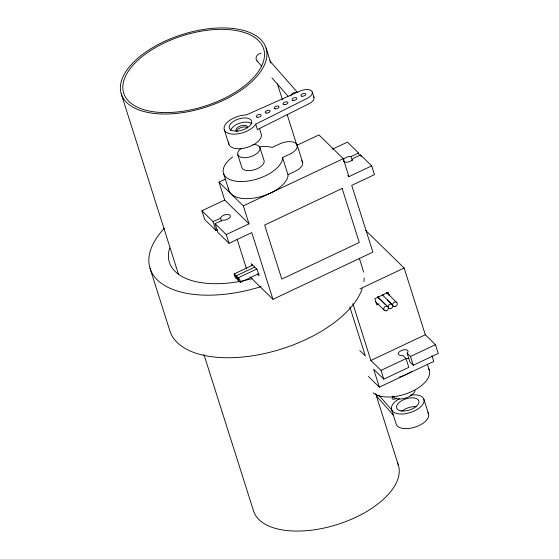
<?xml version="1.0" encoding="UTF-8"?>
<svg xmlns="http://www.w3.org/2000/svg" width="559" height="559" viewBox="0 0 559 559"><rect width="100%" height="100%" fill="white"/><g stroke="black" fill="none" stroke-linecap="round" stroke-linejoin="round"><path stroke-width="0.84" d="M255.715 124.168L307.024 98.44A9.363 4.71 -17.6 0 0 311.594 90.935A9.363 4.71 -17.6 0 0 299.652 91.229L246.274 114.937A16.959 8.532 -17.6 0 0 225.137 124.916A16.959 8.532 -17.6 0 0 234.577 134.146A16.959 8.532 -17.6 0 0 255.715 124.168L257.433 129.59L308.75 103.862A9.363 4.71 -17.6 0 0 313.313 96.358M224.697 200.045L201.939 210.792L213.098 221.699L220.616 218.157A5.066 2.543 -17.6 0 1 226.814 214.46A5.066 2.543 -17.6 0 1 229.868 217.444A5.066 2.543 -17.6 0 1 222.608 220.106L215.096 223.649L226.255 234.563L249.007 223.817L224.697 200.045L219.009 182.108L225.228 179.173M297.06 145.256L318.958 134.915L343.268 158.686L348.956 176.623L371.714 165.876L374.495 174.639L351.737 185.378L372.902 252.116L272.96 299.31L249.894 276.754M232.705 156.918A30.885 15.533 -17.6 0 0 239.629 181.521A30.885 15.533 -17.6 0 0 282.609 158.861L282.54 157.589L289.821 154.151A13.164 6.624 -17.6 0 0 296.242 143.607A13.164 6.624 -17.6 0 0 279.458 144.019L272.177 147.457L270.451 146.975A30.885 15.533 -17.6 0 0 259.46 146.835M332.493 149.148L347.405 142.105L358.564 153.019L359.318 155.409M223.523 173.381L228.945 190.486A30.885 15.533 -17.6 0 0 259.194 197.047A30.885 15.533 -17.6 0 0 288.032 175.959L287.969 174.688L295.243 171.25A13.164 6.624 -17.6 0 0 301.664 160.706M219.009 182.108L243.319 205.88L343.268 158.686M343.617 159.476A5.066 2.543 -17.6 0 1 351.045 156.562L358.564 153.019M371.714 165.876L360.555 154.969L353.043 158.511A5.066 2.543 -17.6 0 1 349.571 161.572A5.066 2.543 -17.6 0 1 344.386 161.9M201.939 210.792L204.72 219.547L215.879 230.462L217.381 229.749M215.096 223.649L217.87 232.411L229.029 243.319L251.788 232.579L272.96 299.31M234.263 273.882L252.731 265.162M236.261 275.832L254.722 267.111M238.253 277.781L256.714 269.061M240.391 282.365A2.529 0.566 64.7 0 0 239.245 278.752A2.529 0.566 64.7 0 0 238.323 279.095A2.529 0.566 64.7 0 0 240.391 282.365L258.859 273.644M359.961 288.891L404.143 268.034L425.315 334.764L435.475 344.7L438.256 353.456L413.269 365.258L409.915 361.973L407.134 353.218A5.066 2.543 -17.6 0 0 405.31 349.717A5.066 2.543 -17.6 0 0 398.476 352.946A5.066 2.543 -17.6 0 0 402.669 355.321L406.03 358.605L408.804 367.361L383.816 379.163L373.657 369.226L379.344 387.156L433.777 361.456L431.967 355.748M379.079 303.844L376.85 304.9L374.865 298.639L388.246 292.322L389.239 295.445M352.841 303.621L370.876 360.464L425.315 334.764M370.876 360.464L381.042 370.4L406.03 358.605M407.134 353.218L410.488 356.495L435.475 344.7M347.712 175.4L348.956 176.623M365.705 230.448L404.143 268.034M396.583 302.342L386.618 292.595A2.529 2.11 -45.6 0 1 387.003 292.993L388.994 294.942M382.782 295.313L392.125 304.445M387.233 299.952L392.139 304.746M387.66 306.556L377.695 296.808A2.529 2.11 -45.6 0 1 378.422 298.289M378.324 297.709L385.221 304.459M375.739 301.937L384.459 310.462M359.793 350.5L365.355 355.936L349.801 306.898M368.402 376.459L379.344 387.156M257.364 273.994L259.159 275.748L257.175 269.494L251.194 263.645L251.836 265.609M269.752 60.875L297.821 92.787M257.063 60.973L261.647 66.186M271.953 77.904L287.997 96.141M378.841 395.206L391.936 410.096M376.577 396.093L393.655 415.519M427.46 364.482L429.27 370.184M360.555 154.969L361.058 156.555M351.045 156.562L352.31 160.545M410.488 356.495L413.269 365.258M423.897 399.301L428.529 413.898M312.264 92.004L313.99 97.427M359.276 258.216L362.938 269.738A101.256 50.932 -17.6 0 1 363.574 272.142M381.042 370.4L383.816 379.163M391.566 409.558L396.198 424.155A16.959 8.532 -17.6 0 0 416.343 426.678A16.959 8.532 -17.6 0 0 427.831 412.563M297.185 145.109L302.608 162.208M266.042 48.004A75.94 38.201 -17.6 0 1 167.462 113.98A75.94 38.201 -17.6 0 1 147.457 50.911A75.94 38.201 -17.6 0 1 266.042 48.004L270.794 62.985M277.397 83.801L282.414 99.614M287.165 114.602L296.934 145.403M375.634 393.48L398.343 465.074M282.54 157.589L287.969 174.688M259.523 128.661L261.221 134.013A16.959 8.532 -17.6 0 1 245.506 147.869A16.959 8.532 -17.6 0 1 228.778 141.986M259.956 147.597L264.058 160.524A11.641 5.856 -17.6 0 1 254.729 169.629A11.641 5.856 -17.6 0 1 241.858 167.567L237.757 154.633M224.264 129.667L228.89 144.264M243.319 205.88L249.007 223.817M237.149 239.287L246.554 268.942M226.255 234.563L229.029 243.319M220.616 218.157L221.623 221.336M213.098 221.699L215.879 230.462M121.268 93.926L178.573 274.574M203.923 354.49L253.569 510.996A75.94 38.201 -17.6 0 0 339.858 523.678A75.94 38.201 -17.6 0 0 397.435 462.754M150.064 268.411L169.908 330.97A101.256 50.932 -17.6 0 0 264.386 353.581A101.256 50.932 -17.6 0 0 362.211 288.696M376.57 394.354A4.011 0.748 66.1 0 1 376.528 396.345M364.154 278.068A101.256 50.932 -17.6 0 1 363.909 281.575M261.172 286.592A101.256 50.932 -17.6 0 1 164.563 285.446A101.256 50.932 -17.6 0 1 164.318 228.303M252.235 278.585A81.006 40.744 -17.6 0 1 241.586 281.072M239.937 281.387A81.006 40.744 -17.6 0 1 169.636 248.063M290.715 95.889A4.8 4.053 -41.3 0 1 296.508 92.438M257.916 61.609A4.8 4.053 -41.3 0 1 256.35 56.815A4.8 4.053 -41.3 0 1 261.004 53.28M230.574 130.666A11.641 5.856 -17.6 0 1 239.979 123.127A11.641 5.856 -17.6 0 1 252.011 123.867M237.198 131.756A6.072 3.054 -17.6 0 1 240.077 126.061A6.072 3.054 -17.6 0 1 247.581 127.69M236.443 131.4A6.072 3.054 -17.6 0 1 241.355 127.466A6.072 3.054 -17.6 0 1 247.63 127.85M228.743 189.697A30.885 15.533 -17.6 0 1 228.575 188.048M252.871 144.522A11.641 5.856 -17.6 0 1 258.663 151.817A11.641 5.856 -17.6 0 1 241.998 157.505A11.641 5.856 -17.6 0 1 241.041 148.561M343.715 161.474A5.066 2.543 -17.6 0 1 343.352 160.894M410.271 395.108A16.959 8.532 -17.6 0 1 422.457 404.891A16.959 8.532 -17.6 0 1 396.583 413.478A16.959 8.532 -17.6 0 1 399.531 398.672M396.478 398.134A2.529 1.272 -17.6 0 1 392.418 398.993A2.529 1.272 -17.6 0 1 394.116 396.604M402.019 411.172A11.641 5.856 -17.6 0 1 416.287 406.645M411.822 371.456A30.885 15.533 -17.6 0 1 399.105 377.227M428.613 368.688A30.885 15.533 -17.6 0 1 410.418 392.118A30.885 15.533 -17.6 0 1 373.167 392.872M406.463 358.599A5.066 2.543 -17.6 0 1 408.825 358.543M415.113 390.496A11.641 5.856 -17.6 0 1 404.241 398.441A11.641 5.856 -17.6 0 1 392.83 395.968M382.538 295.103A2.529 2.11 -45.6 0 1 382.789 295.606A2.529 2.11 -45.6 0 1 382.754 294.425M378.576 298.22A2.529 2.11 -45.6 0 1 378.296 296.529M342.15 188.46L264.645 225.053L281.785 279.088L359.29 242.487L342.15 188.46M161.761 112.492A73.411 36.929 -17.6 0 0 264.4 52.448A73.411 36.929 -17.6 0 0 154.808 47.948A73.411 36.929 -17.6 0 0 161.761 112.492M301.909 96.232A2.529 1.272 -17.6 0 0 305.773 94.408A2.529 1.272 -17.6 0 0 302.342 93.856A2.529 1.272 -17.6 0 0 301.909 96.232M257.287 117.299A2.529 1.272 -17.6 0 0 261.151 115.475A2.529 1.272 -17.6 0 0 257.727 114.93A2.529 1.272 -17.6 0 0 257.287 117.299M266.21 113.086A2.529 1.272 -17.6 0 0 270.074 111.262A2.529 1.272 -17.6 0 0 266.65 110.717A2.529 1.272 -17.6 0 0 266.21 113.086M236.408 131.134A11.641 5.856 -17.6 0 0 251.529 121.017A11.641 5.856 -17.6 0 0 233.341 121.464A11.641 5.856 -17.6 0 0 236.408 131.134M292.979 100.445A2.529 1.272 -17.6 0 0 296.85 98.622A2.529 1.272 -17.6 0 0 293.419 98.07A2.529 1.272 -17.6 0 0 292.979 100.445M284.056 104.659A2.529 1.272 -17.6 0 0 287.92 102.835A2.529 1.272 -17.6 0 0 284.496 102.29A2.529 1.272 -17.6 0 0 284.056 104.659M275.133 108.872A2.529 1.272 -17.6 0 0 278.997 107.048A2.529 1.272 -17.6 0 0 275.573 106.503A2.529 1.272 -17.6 0 0 275.133 108.872M236.331 277.152A2.529 0.566 64.7 0 0 238.4 280.415A2.529 0.566 64.7 0 0 237.254 276.803A2.529 0.566 64.7 0 0 236.331 277.152M234.34 275.203A2.529 0.566 64.7 0 0 236.408 278.466A2.529 0.566 64.7 0 0 235.262 274.853A2.529 0.566 64.7 0 0 234.34 275.203M401.138 410.865A11.641 5.856 -17.6 0 0 418.908 402.473A11.641 5.856 -17.6 0 0 403.151 399.944A11.641 5.856 -17.6 0 0 401.138 410.865M386.122 310.797A2.529 2.11 -45.6 0 0 388.044 306.954A2.529 2.11 -45.6 0 0 384.012 307.778A2.529 2.11 -45.6 0 0 386.122 310.797M390.58 308.687A2.529 2.11 -45.6 0 0 392.502 304.844A2.529 2.11 -45.6 0 0 388.477 305.675A2.529 2.11 -45.6 0 0 390.58 308.687M395.045 306.584A2.529 2.11 -45.6 0 0 396.967 302.74A2.529 2.11 -45.6 0 0 392.935 303.565A2.529 2.11 -45.6 0 0 395.045 306.584"/></g></svg>
